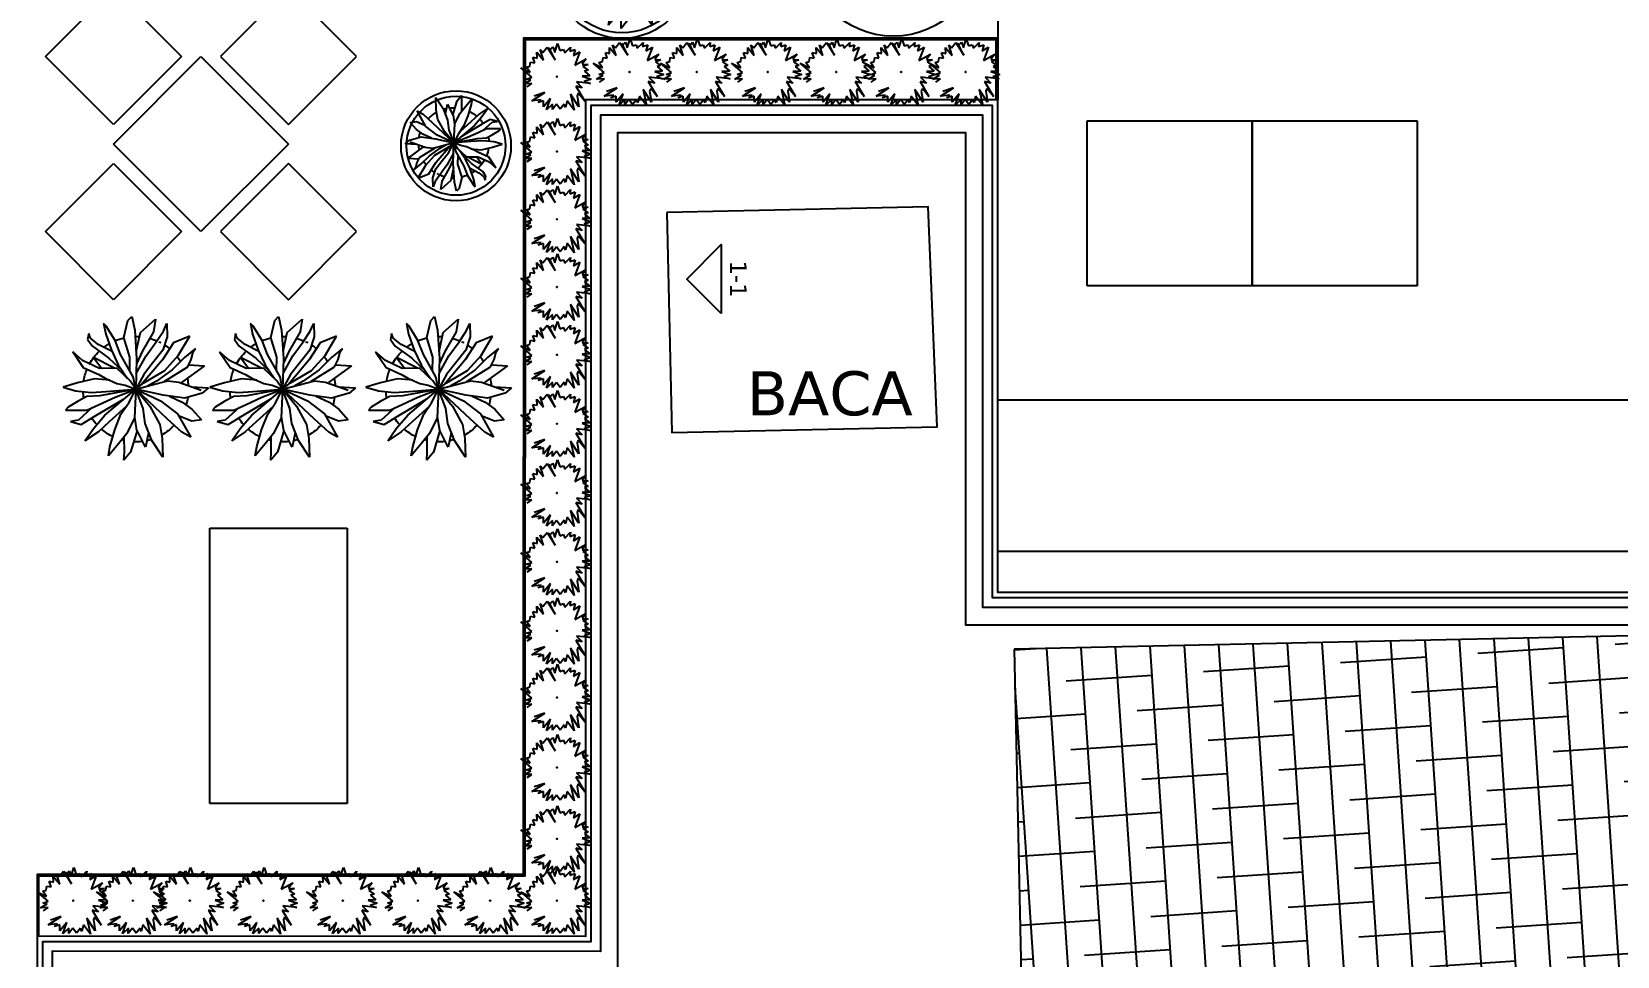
# Model space of a CAD drawing. Header units: millimetres. Extents: x 24870 to 27223, y 1839 to 3696.
# Drawn here: x 26069 to 26645, y 2387 to 2723 of the extents above; entities that cross this region are included whole.
import ezdxf
from ezdxf.enums import TextEntityAlignment as Align

# ---------------------------------------------------------------- set-up
doc = ezdxf.new("R2010")
doc.units = ezdxf.units.MM
doc.linetypes.add('DASHDOT', pattern=[25.4, 12.7, -6.35, 0, -6.35])
for name, color, linetype in [('0-gnl-gor1', 1, 'Continuous'), ('0-gnl-gor2', 6, 'Continuous'), ('0-gnl-gor3', 252, 'Continuous'), ('0-gnl-tarama', 252, 'Continuous'), ('0-gnrl-note', 251, 'Continuous'), ('0-gnrl-symb-section', 6, 'DASHDOT'), ('2-tef-aksesuar', 30, 'Continuous'), ('2-tef-hareketli', 251, 'Continuous')]:
    doc.layers.add(name, color=color, linetype=linetype)
doc.styles.add('geoID', font='verdana.ttf')

# ---------------------------------------------------------------- blocks, each defined once
blk = doc.blocks.new('B2')
at = {"color": 63, "true_color": 0xafc95e}
for p, q in [((501766.2, 4057613.8), (501776.2, 4057607.8)), ((501766.2, 4057597.8), (501766.2, 4057613.8)), ((501776.2, 4057607.8), (501781.2, 4057623.8)), ((501781.2, 4057623.8), (501791.2, 4057597.8)), ((501791.2, 4057627.8), (501796.2, 4057617.8)), ((501791.2, 4057597.8), (501791.2, 4057627.8)), ((501796.2, 4057617.8), (501811.2, 4057627.8)), ((501811.2, 4057627.8), (501821.2, 4057587.8)), ((501821.2, 4057587.8), (501816.2, 4057623.8)), ((501816.2, 4057617.8), (501826.2, 4057623.8)), ((501826.2, 4057607.8), (501841.2, 4057627.8)), ((501826.2, 4057623.8), (501826.2, 4057607.8)), ((501841.2, 4057627.8), (501841.2, 4057607.8)), ((501841.2, 4057607.8), (501851.2, 4057607.8)), ((501851.2, 4057597.8), (501871.2, 4057607.8)), ((501851.2, 4057607.8), (501851.2, 4057597.8)), ((501871.2, 4057607.8), (501866.2, 4057597.8)), ((501726.2, 4057597.8), (501746.2, 4057577.8)), ((501746.2, 4057563.8), (501726.2, 4057597.8)), ((501731.2, 4057563.8), (501746.2, 4057563.8)), ((501741.2, 4057557.8), (501731.2, 4057563.8)), ((501741.2, 4057593.8), (501751.2, 4057593.8)), ((501746.2, 4057577.8), (501741.2, 4057593.8)), ((501751.2, 4057593.8), (501756.2, 4057603.8)), ((501756.2, 4057603.8), (501766.2, 4057597.8)), ((501866.2, 4057597.8), (501881.2, 4057597.8)), ((501891.2, 4057587.8), (501866.2, 4057557.8)), ((501866.2, 4057557.8), (501901.2, 4057563.8)), ((501881.2, 4057597.8), (501871.2, 4057583.8)), ((501871.2, 4057583.8), (501891.2, 4057587.8)), ((501901.2, 4057563.8), (501886.2, 4057553.8)), ((501721.2, 4057553.8), (501741.2, 4057557.8)), ((501741.2, 4057547.8), (501721.2, 4057553.8)), ((501726.2, 4057543.8), (501741.2, 4057547.8)), ((501876.2, 4057523.8), (501896.2, 4057507.8)), ((501896.2, 4057517.8), (501876.2, 4057523.8)), ((501886.2, 4057553.8), (501901.2, 4057547.8)), ((501886.2, 4057547.8), (501896.2, 4057533.8)), ((501901.2, 4057547.8), (501886.2, 4057547.8)), ((501886.2, 4057533.8), (501896.2, 4057517.8)), ((501896.2, 4057533.8), (501886.2, 4057533.8)), ((501726.2, 4057503.8), (501766.2, 4057513.8)), ((501751.2, 4057497.8), (501726.2, 4057503.8)), ((501766.2, 4057513.8), (501736.2, 4057513.8)), ((501741.2, 4057493.8), (501751.2, 4057497.8)), ((501756.2, 4057493.8), (501741.2, 4057493.8)), ((501751.2, 4057477.8), (501756.2, 4057493.8)), ((501776.2, 4057493.8), (501751.2, 4057477.8)), ((501756.2, 4057467.8), (501776.2, 4057493.8)), ((501776.2, 4057477.8), (501756.2, 4057467.8)), ((501771.2, 4057463.8), (501776.2, 4057477.8)), ((501831.2, 4057487.8), (501826.2, 4057443.8)), ((501841.2, 4057447.8), (501831.2, 4057487.8)), ((501846.2, 4057477.8), (501841.2, 4057447.8)), ((501851.2, 4057483.8), (501846.2, 4057477.8)), ((501851.2, 4057503.8), (501861.2, 4057457.8)), ((501866.2, 4057493.8), (501851.2, 4057503.8)), ((501861.2, 4057457.8), (501851.2, 4057483.8)), ((501856.2, 4057513.8), (501866.2, 4057493.8)), ((501891.2, 4057497.8), (501856.2, 4057513.8)), ((501876.2, 4057507.8), (501891.2, 4057497.8)), ((501896.2, 4057507.8), (501876.2, 4057507.8)), ((501786.2, 4057473.8), (501771.2, 4057463.8)), ((501791.2, 4057457.8), (501786.2, 4057473.8)), ((501806.2, 4057467.8), (501791.2, 4057457.8)), ((501816.2, 4057473.8), (501806.2, 4057457.8)), ((501806.2, 4057457.8), (501806.2, 4057467.8)), ((501826.2, 4057443.8), (501816.2, 4057473.8))]:
    blk.add_line(p, q, dxfattribs=at)
blk.add_circle((501811.2, 4057543.8), 1, dxfattribs=at)
blk = doc.blocks.new('kesit-görünüş')
at = {"linetype": 'Continuous'}
blk.add_lwpolyline([(60, -60), (0, 0), (0, 0), (-60, -60)], close=True, dxfattribs=at)
at = {"style": 'geoID'}
blk.add_attdef('KESIT_NO', text='', height=40, dxfattribs=at).set_placement((0, -90), align=Align.MIDDLE_CENTER)
blk = doc.blocks.new('TREEI')
at = {"color": 63, "true_color": 0xafc95e}
for p, q in [((-0.0406, 0.1373), (-0.0511, 0.1417)), ((-0.0511, 0.1417), (-0.0458, 0.1135)), ((-0.0189, 0.1085), (-0.0406, 0.1373)), ((0.0003, 0.1098), (0.0056, 0.1442)), ((0.0056, 0.1442), (0.0085, 0.1517)), ((0.0085, 0.1517), (0.0132, 0.1298)), ((0.036, 0.116), (0.0459, 0.1342)), ((0.0459, 0.1342), (0.0453, 0.1448)), ((0.0453, 0.1448), (0.0523, 0.1342)), ((0.0523, 0.1342), (0.0488, 0.1173)), ((-0.1001, 0.0879), (-0.113, 0.0998)), ((-0.113, 0.0998), (-0.1025, 0.0735)), ((-0.0546, 0.1041), (-0.0943, 0.1173)), ((-0.0943, 0.1173), (-0.0803, 0.0948)), ((-0.0308, 0.0709), (-0.0546, 0.1041)), ((-0.0458, 0.1135), (-0.026, 0.0572)), ((-0.0143, 0.0653), (-0.0189, 0.1085)), ((0.0015, 0.0785), (0.0003, 0.1098)), ((0.0132, 0.1298), (0.0155, 0.0941)), ((0.0154, 0.091), (0.036, 0.116)), ((0.0488, 0.1173), (0.0266, 0.081)), ((0.0792, 0.0979), (0.0909, 0.1229)), ((0.0909, 0.1229), (0.0839, 0.0841)), ((-0.1025, 0.0735), (-0.0832, 0.0516)), ((-0.0774, 0.0735), (-0.1001, 0.0879)), ((-0.0803, 0.0948), (-0.0423, 0.0666)), ((-0.0464, 0.0547), (-0.0774, 0.0735)), ((-0.0423, 0.0666), (-0.0224, 0.0484)), ((-0.0043, 0.0253), (0.0015, 0.0785)), ((0.0266, 0.081), (0.0112, 0.0443)), ((0.0155, 0.0941), (0.0144, 0.0603)), ((0.0202, 0.0553), (0.0535, 0.0691)), ((0.0243, 0.0572), (0.0558, 0.0948)), ((0.0558, 0.0948), (0.0488, 0.0666)), ((0.0535, 0.0691), (0.0792, 0.0979)), ((0.0839, 0.0841), (0.0599, 0.0578)), ((-0.1463, 0.0566), (-0.1095, 0.0572)), ((-0.1083, 0.029), (-0.1463, 0.0566)), ((-0.1095, 0.0572), (-0.0744, 0.0334)), ((-0.0832, 0.0516), (-0.0528, 0.0353)), ((-0.0744, 0.0334), (-0.0129, 0.0029)), ((-0.0528, 0.0353), (-0.0265, 0.0209)), ((-0.0129, 0.0289), (-0.0464, 0.0547)), ((-0.026, 0.0572), (0.0009, -0.0007)), ((-0.0028, 0.0397), (-0.0143, 0.0653)), ((0.005, 0.0197), (0.0202, 0.0553)), ((0.0144, 0.0603), (0.008, 0.0266)), ((0.0506, 0.0459), (0.0325, 0.0259)), ((0.043, 0.0376), (0.0716, 0.0528)), ((0.0599, 0.0578), (0.0506, 0.0459)), ((0.0716, 0.0528), (0.1072, 0.0591)), ((0.1178, 0.0459), (0.0891, 0.0297)), ((0.1072, 0.0591), (0.1388, 0.0628)), ((0.1388, 0.0628), (0.1178, 0.0459)), ((-0.1209, 0.0024), (-0.1504, -0.0123)), ((-0.1399, 0.0234), (-0.1474, 0.0278)), ((-0.1474, 0.0278), (-0.1188, 0.0197)), ((-0.1299, 0.0103), (-0.1399, 0.0234)), ((-0.1171, -0.001), (-0.1299, 0.0103)), ((-0.1188, 0.0197), (-0.0849, 0.0065)), ((-0.0703, 0.0115), (-0.1083, 0.029)), ((-0.0849, 0.0065), (-0.0452, -0.0023)), ((-0.0195, 0.0046), (-0.0703, 0.0115)), ((-0.0265, 0.0209), (0.0009, -0.0007)), ((0.0009, -0.0007), (-0.0195, 0.0046)), ((0.0009, -0.0007), (-0.0043, 0.0253)), ((0.0009, -0.0007), (0.005, 0.0197)), ((0.0517, 0.0165), (0.0009, -0.0007)), ((0.0179, 0.0159), (0.0009, -0.0007)), ((0.0009, -0.0007), (0.0751, 0.0159)), ((0.0471, 0.0009), (0.0009, -0.0007)), ((0.0325, 0.0259), (0.0179, 0.0159)), ((0.0833, 0.0002), (0.0471, 0.0009)), ((0.0693, 0.0228), (0.0517, 0.0165)), ((0.0891, 0.0297), (0.0693, 0.0228)), ((0.0751, 0.0159), (0.1008, 0.0253)), ((0.1119, -0.0004), (0.0833, 0.0002)), ((0.1008, 0.0253), (0.1213, 0.024)), ((0.137, 0.0103), (0.1119, -0.0004)), ((0.1213, 0.024), (0.1452, 0.0203)), ((0.1528, 0.0165), (0.137, 0.0103)), ((0.1452, 0.0203), (0.1528, 0.0165)), ((-0.1504, -0.0123), (-0.0925, -0.026)), ((-0.0873, -0.0229), (-0.124, -0.0568)), ((-0.0598, -0.0091), (-0.1171, -0.001)), ((-0.0674, -0.011), (-0.0873, -0.0229)), ((-0.0341, -0.006), (-0.0674, -0.011)), ((-0.0464, -0.0348), (0.0009, -0.0007)), ((-0.0452, -0.0023), (-0.024, -0.0046)), ((0.0009, -0.0007), (-0.037, -0.0436)), ((-0.0353, -0.0842), (0.0009, -0.0007)), ((0.0009, -0.0007), (-0.0341, -0.006)), ((0.0009, -0.0007), (-0.0119, -0.0448)), ((0.0027, -0.0436), (0.0009, -0.0007)), ((0.0009, -0.0007), (0.0272, -0.0548)), ((0.0255, -0.021), (0.0009, -0.0007)), ((0.0815, -0.0248), (0.0009, -0.0007)), ((0.05, -0.0367), (0.0255, -0.021)), ((0.1032, -0.0191), (0.0315, -0.0098)), ((0.0333, -0.026), (0.0786, -0.0417)), ((0.1137, -0.0411), (0.0815, -0.0248)), ((0.0997, -0.0001), (0.1364, -0.0129)), ((0.1347, -0.0235), (0.1032, -0.0191)), ((0.1528, -0.0085), (0.1347, -0.0235)), ((0.1364, -0.0129), (0.1528, -0.0085)), ((-0.1083, -0.0423), (-0.1399, -0.058)), ((-0.1399, -0.058), (-0.1235, -0.063)), ((-0.1235, -0.063), (-0.0855, -0.0586)), ((-0.0774, -0.0642), (-0.0902, -0.0855)), ((-0.0855, -0.0586), (-0.0464, -0.0348)), ((-0.0578, -0.0417), (-0.0774, -0.0642)), ((-0.037, -0.0436), (-0.0592, -0.0824)), ((-0.0119, -0.0448), (-0.016, -0.088)), ((0.0114, -0.0742), (0.0027, -0.0436)), ((0.033, -0.0811), (0.026, -0.0536)), ((0.0272, -0.0548), (0.0547, -0.078)), ((0.0745, -0.0611), (0.05, -0.0367)), ((0.0979, -0.0899), (0.0745, -0.0611)), ((0.0786, -0.0417), (0.1078, -0.0517)), ((0.1078, -0.0517), (0.1411, -0.058)), ((0.1411, -0.058), (0.1137, -0.0411)), ((-0.0902, -0.0855), (-0.0996, -0.1137)), ((-0.0803, -0.108), (-0.0604, -0.088)), ((-0.0592, -0.0824), (-0.0651, -0.1381)), ((-0.0522, -0.1212), (-0.0353, -0.0842)), ((-0.016, -0.088), (-0.009, -0.1168)), ((0.0126, -0.1124), (0.0114, -0.0742)), ((0.0126, -0.0949), (0.0301, -0.1199)), ((0.0301, -0.1199), (0.0325, -0.0811)), ((0.0325, -0.0811), (0.0628, -0.1174)), ((0.0547, -0.078), (0.0792, -0.0911)), ((0.0745, -0.1118), (0.0617, -0.0817)), ((0.0792, -0.0911), (0.1084, -0.1062)), ((0.1084, -0.1062), (0.0979, -0.0899)), ((-0.0996, -0.1137), (-0.0803, -0.108)), ((-0.0651, -0.1381), (-0.0522, -0.1212)), ((-0.009, -0.1168), (0.005, -0.1531)), ((0.005, -0.1531), (0.0126, -0.1124)), ((0.0628, -0.1174), (0.0821, -0.1274)), ((0.0821, -0.1274), (0.0745, -0.1118))]:
    blk.add_line(p, q, dxfattribs=at)
for start, end in [(112.5698, 117.2676), (90.2669, 100.3176), (75.8744, 82.8333), (52.0008, 69.3621), (139.0957, 141.7689), (128.5172, 136.7777), (31.5426, 45.4516), (146.4111, 153.1838), (13.4218, 20.6016), (165.0446, 171.5762), (191.5019, 199.4338), (340.9505, 349.9228), (358.2776, 0.2322), (212.2939, 220.8052), (319.0773, 333.9888), (305.7774, 308.9587), (246.3853, 263.9953), (276.0879, 281.1845), (285.8654, 295.508)]:
    blk.add_arc((0.0009, -0.0007), 0.11, start, end, dxfattribs=at)

msp = doc.modelspace()

# ---------------------------------------------------------------- hatches: boundary and pattern name
at = {"layer": '0-gnl-tarama'}
h = msp.add_hatch(dxfattribs=at)
h.set_pattern_fill('ANSI38', color=256, scale=100, angle=408.821335)
h.set_pattern_definition([(93.82133, (24163.696, -4154.666), (-12.47221, -0.833068), []), (183.82133, (24163.696, -4154.666), (-24.11135, -14.138345), [31.25, -18.75])])
h.paths.add_polyline_path([(26425.946, 2498.768), (26431.77, 2228.344), (26706.706, 2234.266), (26700.882, 2504.689)])

# ---------------------------------------------------------------- linework, layer by layer
for p, q in [((26420.017, 2874.684), (26420.017, 2698.416)), ((26073.653, 2714.212), (26098.402, 2738.961)), ((26098.402, 2738.961), (26123.151, 2714.212)), ((26162.042, 2738.961), (26137.293, 2714.212)), ((26186.791, 2714.212), (26162.042, 2738.961)), ((26098.402, 2689.463), (26073.653, 2714.212)), ((26098.402, 2682.392), (26130.222, 2714.212)), ((26123.151, 2714.212), (26098.402, 2689.463)), ((26130.222, 2714.212), (26162.042, 2682.392)), ((26137.293, 2714.212), (26162.042, 2689.463)), ((26162.042, 2689.463), (26186.791, 2714.212)), ((26452.436, 2630.819), (26452.436, 2690.819)), ((26452.436, 2690.819), (26512.436, 2690.819)), ((26512.436, 2630.819), (26512.436, 2690.819)), ((26512.436, 2690.819), (26572.436, 2690.819)), ((26512.436, 2690.819), (26512.436, 2630.819)), ((26572.436, 2690.819), (26572.436, 2630.819)), ((26130.222, 2650.572), (26098.402, 2682.392)), ((26162.042, 2682.392), (26130.222, 2650.572)), ((26073.653, 2650.572), (26098.402, 2675.321)), ((26098.402, 2675.321), (26123.151, 2650.572)), ((26162.042, 2675.321), (26137.293, 2650.572)), ((26186.791, 2650.572), (26162.042, 2675.321)), ((26098.402, 2625.824), (26073.653, 2650.572)), ((26123.151, 2650.572), (26098.402, 2625.824)), ((26137.293, 2650.572), (26162.042, 2625.824)), ((26162.042, 2625.824), (26186.791, 2650.572)), ((26512.436, 2630.819), (26452.436, 2630.819)), ((26572.436, 2630.819), (26512.436, 2630.819)), ((26420.017, 2519.379), (26420.017, 2589.379)), ((26420.017, 2589.379), (26850.017, 2589.379)), ((26133.413, 2442.71), (26133.413, 2542.71)), ((26133.413, 2542.71), (26183.413, 2542.71)), ((26183.413, 2542.71), (26183.413, 2442.71)), ((26420.017, 2519.379), (26420.017, 2534.379)), ((26420.017, 2534.379), (26905.017, 2534.379)), ((26920.017, 2519.379), (26420.017, 2519.379)), ((26183.413, 2442.71), (26133.413, 2442.71))]:
    msp.add_line(p, q)
at = {"layer": '0-gnl-gor1'}
for points in [[(26299.672, 2657.523), (26301.395, 2577.541), (26397.91, 2579.587), (26394.65, 2659.568)], [(26425.946, 2498.768), (26431.77, 2228.344), (26706.706, 2234.266), (26700.882, 2504.689)]]:
    msp.add_lwpolyline(points, close=True, dxfattribs=at)
at = {"layer": '0-gnl-gor2'}
for points in [[(27207.864, 2698.416), (26920.017, 2698.416), (26920.017, 2519.379), (26420.017, 2519.379), (26420.017, 2698.416), (26270.017, 2698.416), (26270.017, 2394.361), (26070.588, 2394.435), (26070.588, 2284.435), (26082.388, 2284.435), (26082.388, 2382.671), (26281.817, 2382.598), (26281.817, 2686.616), (26408.217, 2686.616), (26408.217, 2507.579), (26931.817, 2507.579), (26931.817, 2686.616), (27208.183, 2686.616)], [(27207.918, 2696.416), (26922.017, 2696.416), (26922.017, 2517.379), (26418.017, 2517.379), (26418.017, 2696.416), (26272.017, 2696.416), (26272.017, 2392.361), (26072.588, 2392.434), (26072.588, 2284.435)], [(27208.013, 2692.916), (26925.517, 2692.916), (26925.517, 2513.879), (26414.517, 2513.879), (26414.517, 2692.916), (26275.517, 2692.916), (26275.517, 2388.859), (26076.088, 2388.933), (26076.088, 2284.435)]]:
    msp.add_lwpolyline(points, dxfattribs=at)
at = {"layer": '0-gnl-gor3'}
for points in [[(26420.017, 2698.416), (26420.017, 2720.916), (26270.017, 2720.916), (26247.517, 2720.916), (26247.405, 2416.869), (26070.588, 2416.869), (26070.588, 2394.438)], [(26419.417, 2698.416), (26419.417, 2720.316), (26270.017, 2720.316), (26248.117, 2720.316), (26248.005, 2416.269), (26071.188, 2416.269), (26071.188, 2394.438)]]:
    msp.add_lwpolyline(points, dxfattribs=at)
at = {"layer": '2-tef-hareketli'}
for centre, radius in [((26382.015, 2753.629), 32), ((26283.327, 2745.804), 25), ((26283.327, 2745.804), 23), ((26222.96, 2681.771), 20), ((26222.96, 2681.771), 18)]:
    msp.add_circle(centre, radius, dxfattribs=at)

# ---------------------------------------------------------------- block references
at = {"layer": '0-gnrl-symb-section'}
ref = msp.add_blockref('kesit-görünüş', (26306.891, 2633.325), dxfattribs=dict(at, xscale=-0.2083333333333333, yscale=0.2083333333333333, zscale=0.2083333333333333, rotation=90))
ref.add_attrib('KESIT_NO', '1-1', dxfattribs={"layer": '0', "height": 6, "rotation": 270, "style": 'geoID'}).set_placement((26325.641, 2633.325), align=Align.MIDDLE_CENTER)
at = {"layer": '2-tef-aksesuar', "lineweight": 0}
for name, p, xscale, yscale, zscale, rotation in [('TREEI', (26286.184, 2745.267), -139.3459200000002, 139.3459200000004, 139.3459200000003, 24.14376139002972), ('B2', (136329.673, -538151.789), 0.1350000000000004, 0.1350000000000004, 0.1350000000000004, 18.55061848843032), ('B2', (136354.12, -538151.789), 0.1350000000000004, 0.1350000000000004, 0.1350000000000004, 18.55061848843032), ('B2', (136379.925, -538151.789), 0.1350000000000004, 0.1350000000000004, 0.1350000000000004, 18.55061848843032), ('B2', (136404.882, -538151.789), 0.1350000000000004, 0.1350000000000004, 0.1350000000000004, 18.55061848843032), ('B2', (136428.48, -538151.789), 0.1350000000000004, 0.1350000000000004, 0.1350000000000004, 18.55061848843032), ('B2', (136451.909, -538151.789), 0.1350000000000004, 0.1350000000000004, 0.1350000000000004, 18.55061848843032), ('B2', (136303.296, -538153.486), 0.1350000000000004, 0.1350000000000004, 0.1350000000000004, 18.55061848843032), ('TREEI', (26222.092, 2682.7), -116.1216000000003, 116.1216000000003, 116.1216000000003, 203.2467780166511), ('B2', (136303.296, -538180.707), 0.1350000000000004, 0.1350000000000004, 0.1350000000000004, 18.55061848843032), ('B2', (136303.296, -538205.335), 0.1350000000000004, 0.1350000000000004, 0.1350000000000004, 18.55061848843032), ('B2', (136303.296, -538229.963), 0.1350000000000004, 0.1350000000000004, 0.1350000000000004, 18.55061848843032), ('TREEI', (26106.594, 2593.46), -174.1824000000003, 174.1824000000005, 174.1824000000004, 23.2467780166512), ('TREEI', (26160.007, 2593.46), -174.1824000000003, 174.1824000000005, 174.1824000000004, 23.2467780166512), ('TREEI', (26216.735, 2593.46), -174.1824000000003, 174.1824000000005, 174.1824000000004, 23.2467780166512), ('B2', (136303.296, -538254.592), 0.1350000000000004, 0.1350000000000004, 0.1350000000000004, 18.55061848843032), ('B2', (136303.296, -538279.652), 0.1350000000000004, 0.1350000000000004, 0.1350000000000004, 18.55061848843032), ('B2', (136303.296, -538304.838), 0.1350000000000004, 0.1350000000000004, 0.1350000000000004, 18.55061848843032), ('B2', (136303.296, -538329.898), 0.1350000000000004, 0.1350000000000004, 0.1350000000000004, 18.55061848843032), ('B2', (136303.296, -538354.958), 0.1350000000000004, 0.1350000000000004, 0.1350000000000004, 18.55061848843032), ('B2', (136303.296, -538379.155), 0.1350000000000004, 0.1350000000000004, 0.1350000000000004, 18.55061848843032), ('B2', (136303.296, -538404.647), 0.1350000000000004, 0.1350000000000004, 0.1350000000000004, 18.55061848843032), ('B2', (136303.296, -538430.572), 0.1350000000000004, 0.1350000000000004, 0.1350000000000004, 18.55061848843032), ('B2', (136127.41, -538453.04), 0.1350000000000004, 0.1350000000000004, 0.1350000000000004, 18.55061848843032), ('B2', (136149.089, -538453.04), 0.1350000000000004, 0.1350000000000004, 0.1350000000000004, 18.55061848843032), ('B2', (136169.765, -538453.04), 0.1350000000000004, 0.1350000000000004, 0.1350000000000004, 18.55061848843032), ('B2', (136196.526, -538453.04), 0.1350000000000004, 0.1350000000000004, 0.1350000000000004, 18.55061848843032), ('B2', (136225.448, -538453.04), 0.1350000000000004, 0.1350000000000004, 0.1350000000000004, 18.55061848843032), ('B2', (136252.749, -538453.04), 0.1350000000000004, 0.1350000000000004, 0.1350000000000004, 18.55061848843032), ('B2', (136278.969, -538453.04), 0.1350000000000004, 0.1350000000000004, 0.1350000000000004, 18.55061848843032), ('B2', (136303.296, -538453.04), 0.1350000000000004, 0.1350000000000004, 0.1350000000000004, 18.55061848843032)]:
    msp.add_blockref(name, p, dxfattribs=dict(at, xscale=xscale, yscale=yscale, zscale=zscale, rotation=rotation))

# ---------------------------------------------------------------- texts
at = {"layer": '0-gnrl-note', "insert": (26328.648, 2599.792), "char_height": 16, "attachment_point": 1, "style": 'geoID'}
msp.add_mtext_dynamic_manual_height_columns('BACA', width=0.64873, gutter_width=1, heights=[0], dxfattribs=at)

doc.saveas('drawing.dxf')
